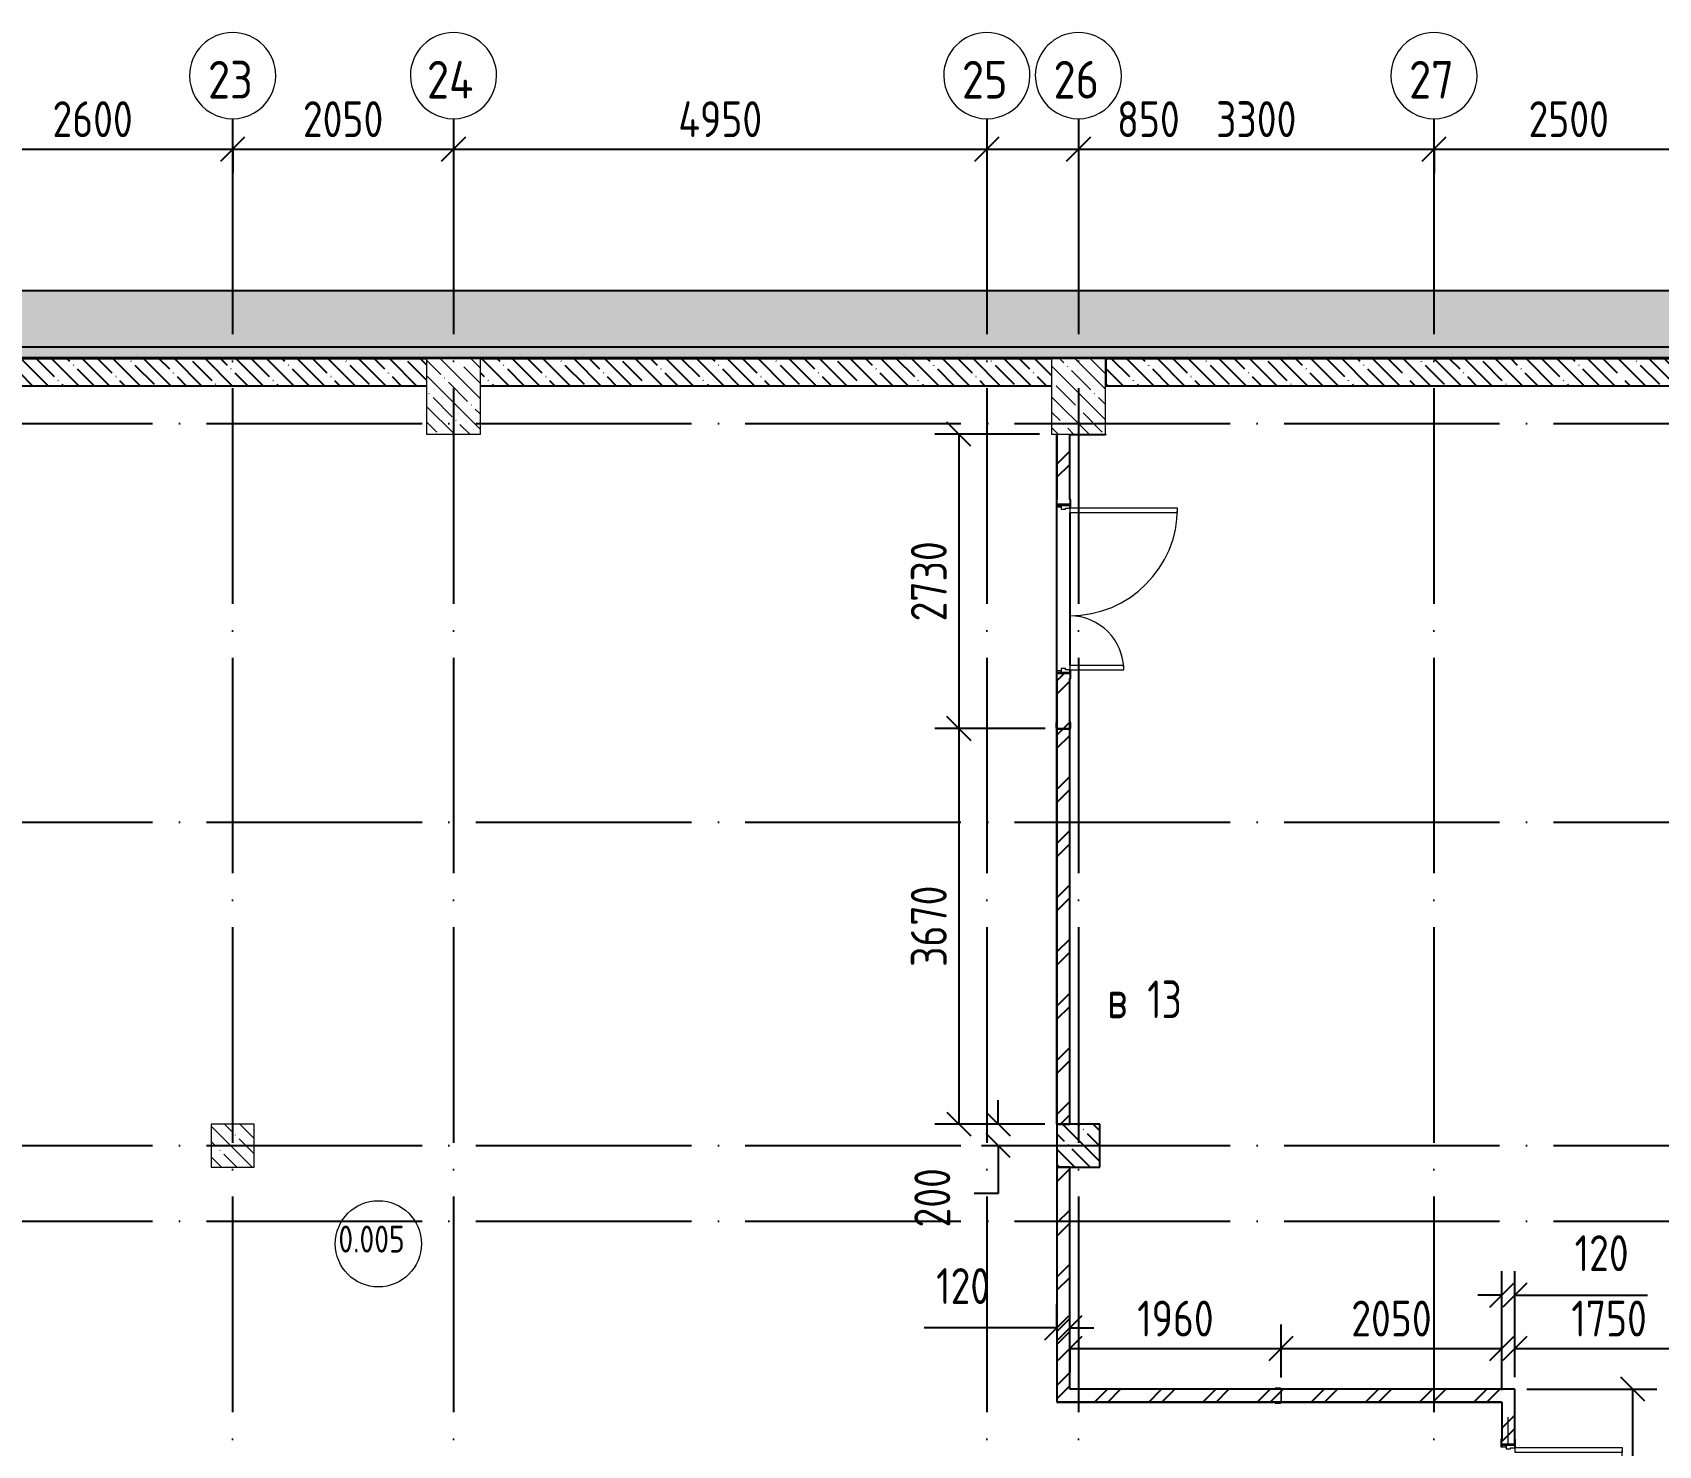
# Model space of a CAD drawing. Header units: millimetres. Extents: x -68946 to 690821, y -552984 to 293768.
# Drawn here: x 94690 to 109781, y 163778 to 176888 of the extents above; entities that cross this region are included whole.
import ezdxf

# ---------------------------------------------------------------- set-up
doc = ezdxf.new("R2010")
doc.units = ezdxf.units.MM
doc.linetypes.add('ADSK_Линия сетки', pattern=[2500, 2000, -250, 0, -250])
doc.layers.get('Defpoints').update_dxf_attribs({"color": 250})
for name, color, linetype, lineweight in [('0) блоки', 250, 'Continuous', 25), ('A-ANNO-DIMS', 250, 'Continuous', 9), ('A-AREA-IDEN', 250, 'Continuous', 9), ('A-DETL-2', 250, 'Continuous', 5), ('A-DETL-GENF-1', 250, 'Continuous', 5), ('A-DOOR', 250, 'Continuous', 5), ('A-DOOR-1', 250, 'Continuous', 13), ('A-DOOR-FRAM', 250, 'Continuous', 5), ('A-FLOR-1', 250, 'Continuous', 5), ('A-GENM-1', 250, 'Continuous', 5), ('A-WALL', 250, 'Continuous', 9), ('A-WALL-1', 250, 'Continuous', 50), ('A-WALL-2', 250, 'Continuous', 5), ('A-WALL-3', 250, 'Continuous', 13), ('G-ANNO-SYMB-3', 250, 'Continuous', 9), ('I-WALL-1', 250, 'Continuous', 5), ('S-COLS-1', 250, 'Continuous', 5), ('S-COLS-2', 250, 'Continuous', 5), ('Оси', 250, 'Continuous', 9), ('Оси-1', 250, 'ADSK_Линия сетки', 9)]:
    doc.layers.add(name, color=color, linetype=linetype, lineweight=lineweight)
doc.styles.add('GOST Common', font='', dxfattribs={"width": 0.9, "height": 350})
doc.styles.add('GOST Common_2', font='', dxfattribs={"width": 0.8, "height": 350})
doc.styles.add('ISOCPEUR', font='isocpeur.ttf', dxfattribs={"width": 0.8, "height": 100})
doc.styles.get("Standard").update_dxf_attribs({"font": 'ГОСТ тип А.ttf'})
doc.styles.get('GOST Common').set_extended_font_data('GOST Common')
doc.styles.get('GOST Common_2').set_extended_font_data('GOST Common')
doc.dimstyles.new('А3', dxfattribs={"dimtxt": 333, "dimasz": 222, "dimexe": 222, "dimexo": 111, "dimgap": 111, "dimtad": 1, "dimtoh": 1, "dimdec": 0, "dimrnd": 0.0015, "dimzin": 0, "dimdsep": 46, "dimtxsty": 'Standard', "dimblk": 'OBLIQUE', "dimcen": 0, "dimclrd": 7, "dimclre": 7, "dimclrt": 7, "dimadec": 0, "dimazin": 0, "dimtfac": 1, "dimtdec": 0, "dimtofl": 0, "dimtmove": 0, "dimatfit": 3, "dimfxl": 1, "dimtolj": 1, "dimtzin": 0, "dimarcsym": 0})
pattern_1 = [(45, (10997.54, 114885.93), (-251.4472, 251.4472), []), (45, (10997.54, 115266.93), (-251.4472, 251.4472), [])]
pattern_2 = [(135, (10997.54, 114885.93), (-142.5612, -142.5612), []), (135, (11140.1, 114885.93), (-142.5612, -142.5612), [252.016, -50.403, 3.353, -47.05])]

# ---------------------------------------------------------------- blocks, each defined once
blk = doc.blocks.new('Дверь_СКБ_2Ст - СОШ_Дв_1570_1550_x2100h _пр_ завертка-35617996-АР1_Кладочный план подвала_ Блок 2_ 3')
at = {"layer": 'A-DOOR'}
h = blk.add_hatch(dxfattribs=at)
h.set_pattern_fill('FP_10', color=256, style=0, pattern_type=2)
h.set_pattern_definition([(135, (1501.41, 124.685), (-14.14214, -14.14214), []), (225, (1501.41, 124.685), (14.14214, -14.14214), [])])
h.paths.add_polyline_path([(797.5, 60), (787.5, 60), (787.5, -60), (797.5, -60)])
at = {"layer": 'A-DOOR-FRAM'}
h = blk.add_hatch(dxfattribs=at)
h.set_pattern_fill('FP_11', color=256, style=0, pattern_type=2)
h.set_pattern_definition([(45, (-621.384, 124.685), (-14.1421, 14.1421), []), (135, (-621.384, 124.685), (-14.1421, -14.1421), [])])
h.paths.add_polyline_path([(-762.5, 60), (-772.5, 60), (-772.5, -60), (-762.5, -60)])
at = {"layer": 'A-DOOR'}
for centre, radius, start, end in [((-737.5, 60), 1000, 0, 90), ((762.5, 60), 500, 90, 180)]:
    blk.add_arc(centre, radius, start, end, dxfattribs=at)
at = {"layer": 'A-DOOR-1'}
for p, q in [((-737.5, 1060), (-737.5, 60)), ((-697.5, 1060), (-737.5, 1060)), ((-697.5, 60), (-697.5, 1060)), ((762.5, 560), (722.5, 560)), ((722.5, 560), (722.5, 60)), ((762.5, 60), (762.5, 560)), ((-737.5, 60), (-697.5, 60)), ((722.5, 60), (762.5, 60))]:
    blk.add_line(p, q, dxfattribs=at)
at = {"layer": 'A-DOOR-FRAM'}
for p, q in [((-747.5, 68), (-817.5, 68)), ((-817.5, 68), (-817.5, 60)), ((-817.5, 60), (-747.5, 60)), ((-762.5, 60), (-772.5, 60)), ((-772.5, 60), (-772.5, -60)), ((-737.5, 60), (-762.5, 60)), ((-762.5, 60), (-762.5, -20)), ((-762.5, -60), (-762.5, 60)), ((-747.5, 60), (-747.5, 68)), ((-737.5, 20), (-737.5, 60)), ((-727.5, 20), (-737.5, 20)), ((-727.5, -20), (-727.5, 20)), ((762.5, 20), (752.5, 20)), ((752.5, 20), (752.5, -20)), ((762.5, 60), (762.5, 20)), ((787.5, 60), (762.5, 60)), ((842.5, 68), (772.5, 68)), ((772.5, 68), (772.5, 60)), ((772.5, 60), (842.5, 60)), ((787.5, -20), (787.5, 60)), ((797.5, 60), (787.5, 60)), ((787.5, 60), (787.5, -60)), ((797.5, -60), (797.5, 60)), ((842.5, 60), (842.5, 68)), ((-747.5, -60), (-817.5, -60)), ((-817.5, -60), (-817.5, -68)), ((-817.5, -68), (-747.5, -68)), ((-772.5, -60), (-762.5, -60)), ((-762.5, -20), (-727.5, -20)), ((-747.5, -20), (-762.5, -20)), ((-762.5, -20), (-762.5, -60)), ((-762.5, -60), (-747.5, -60)), ((-747.5, -60), (-747.5, -20)), ((-747.5, -68), (-747.5, -60)), ((752.5, -20), (787.5, -20)), ((787.5, -20), (772.5, -20)), ((772.5, -20), (772.5, -60)), ((772.5, -60), (787.5, -60)), ((842.5, -60), (772.5, -60)), ((772.5, -60), (772.5, -68)), ((772.5, -68), (842.5, -68)), ((787.5, -60), (787.5, -20)), ((787.5, -60), (797.5, -60)), ((842.5, -68), (842.5, -60))]:
    blk.add_line(p, q, dxfattribs=at)
blk = doc.blocks.new('BSC_Колонна _Прямоугольная - 500x700-V4-АР1_Кладочный план подвала_ Блок 2_ 3')
at = {"layer": 'S-COLS-2'}
h = blk.add_hatch(dxfattribs=at)
h.set_pattern_fill('FP_13', color=256, style=0, pattern_type=2)
h.set_pattern_definition([(135, (-93400, -58625), (-142.56192, -142.56192), []), (135, (-93257.44, -58625), (-142.56192, -142.56192), [252.016, -50.403, 3.353, -47.05])])
h.paths.add_polyline_path([(-250, -350), (250, -350), (250, 350), (-250, 350)])
at = {"layer": 'S-COLS-1'}
for p, q in [((250, 350), (-250, 350)), ((-250, 350), (-250, -350)), ((250, -350), (250, 350)), ((-250, -350), (250, -350))]:
    blk.add_line(p, q, dxfattribs=at)
blk = doc.blocks.new('BSC_Колонна _Прямоугольная - 500x700-V7-АР1_Кладочный план подвала_ Блок 2_ 3')
at = {"layer": 'S-COLS-2'}
h = blk.add_hatch(dxfattribs=at)
h.set_pattern_fill('FP_16', color=256, style=0, pattern_type=2)
h.set_pattern_definition([(135, (-87600, -58625), (-142.56192, -142.56192), []), (135, (-87457.44, -58625), (-142.56192, -142.56192), [252.016, -50.403, 3.353, -47.05])])
h.paths.add_polyline_path([(-250, -350), (250, -350), (250, 350), (-250, 350)])
at = {"layer": 'S-COLS-1'}
for p, q in [((250, 350), (-250, 350)), ((-250, 350), (-250, -350)), ((250, -350), (250, 350)), ((-250, -350), (250, -350))]:
    blk.add_line(p, q, dxfattribs=at)
blk = doc.blocks.new('BSC_Колонна _Прямоугольная - 400x400-V21-АР1_Кладочный план подвала_ Блок 2_ 3')
at = {"layer": 'S-COLS-2'}
h = blk.add_hatch(dxfattribs=at)
h.set_pattern_fill('FP_33', color=256, style=0, pattern_type=2)
h.set_pattern_definition([(135, (-85550, -51675), (-142.5619, -142.5619), []), (135, (-85407.44, -51675), (-142.5619, -142.5619), [252.016, -50.403, 3.353, -47.05])])
h.paths.add_polyline_path([(-200, -200), (200, -200), (200, 200), (-200, 200)])
at = {"layer": 'S-COLS-1'}
for p, q in [((200, 200), (-200, 200)), ((-200, 200), (-200, -200)), ((200, -200), (200, 200)), ((-200, -200), (200, -200))]:
    blk.add_line(p, q, dxfattribs=at)
blk = doc.blocks.new('ADSK_КолоннаНесущая_Швеллер_Гнутый_ГОСТ 8278-83 - 140х60х5_таб_1-32331390-АР1_Кладочный план подвала_ Блок 2_ 3')
at = {"layer": 'S-COLS-1'}
for p, q in [((-16.2, 58), (-16.2, -58)), ((-11.2, -58), (-11.2, 58)), ((43.8, 70), (-4.2, 70)), ((-4.2, 65), (43.8, 65)), ((43.8, 65), (43.8, 70)), ((43.8, -65), (-4.2, -65)), ((-4.2, -70), (43.8, -70)), ((43.8, -70), (43.8, -65))]:
    blk.add_line(p, q, dxfattribs=at)
for centre, radius, start, end in [((-4.2, 58), 12, 90, 180), ((-4.2, 58), 7, 90, 180), ((-4.2, -58), 12, 180, 270), ((-4.2, -58), 7, 180, 270)]:
    blk.add_arc(centre, radius, start, end, dxfattribs=at)
blk = doc.blocks.new('Ось сетки - Круг_Ø8 мм-39983606-АР1_Кладочный план подвала_ Блок 2_ 3')
at = {"layer": 'Оси'}
for start, end in [(360, 180), (180, 360)]:
    blk.add_arc((0, 0), 4, start, end, dxfattribs=at)
blk = doc.blocks.new('_Oblique')
at = {"color": 0, "linetype": 'ByBlock', "lineweight": -2}
blk.add_line((-0.5, -0.5), (0.5, 0.5), dxfattribs=at)
blk = doc.blocks.new('*D5183')
at = {"layer": 'A-ANNO-DIMS', "color": 7, "lineweight": -2, "transparency": 16777216}
for p, q in [((104198, 164890), (104198, 165091)), ((104318, 164890), (104318, 165091)), ((104198, 164869), (102966, 164869)), ((104318, 164869), (104540, 164869))]:
    blk.add_line(p, q, dxfattribs=at)
at = {"layer": 'Defpoints', "color": 0, "lineweight": 30, "transparency": 16777216}
for p in [(104318, 164869), (104198, 164779), (104318, 164779)]:
    blk.add_point(p, dxfattribs=at)
at = {"layer": 'A-ANNO-DIMS', "color": 7, "lineweight": -2, "transparency": 16777216, "xscale": 222, "yscale": 222, "zscale": 222}
blk.add_blockref('_Oblique', (104198, 164869), dxfattribs=at)
at = {"layer": 'A-ANNO-DIMS', "color": 7, "lineweight": -2, "transparency": 16777216, "xscale": 222, "yscale": 222, "zscale": 222, "rotation": 180}
blk.add_blockref('_Oblique', (104318, 164869), dxfattribs=at)
at = {"layer": 'A-ANNO-DIMS', "color": 7, "lineweight": -2, "transparency": 16777216, "insert": (103077, 165424), "char_height": 333, "width": 1.68, "attachment_point": 1, "line_spacing_factor": 1.022761}
blk.add_mtext('\\A1;120', dxfattribs=at)
blk = doc.blocks.new('*D5184')
at = {"layer": 'A-ANNO-DIMS', "color": 7, "lineweight": -2, "transparency": 16777216}
for p, q in [((106278, 164410), (106278, 164901)), ((104318, 164679), (106278, 164679)), ((104318, 164668), (104318, 164457))]:
    blk.add_line(p, q, dxfattribs=at)
at = {"layer": 'Defpoints', "color": 0, "lineweight": 30, "transparency": 16777216}
for p in [(104318, 164779), (106278, 164679), (106278, 164299)]:
    blk.add_point(p, dxfattribs=at)
at = {"layer": 'A-ANNO-DIMS', "color": 7, "lineweight": -2, "transparency": 16777216, "xscale": 222, "yscale": 222, "zscale": 222, "rotation": 180}
blk.add_blockref('_Oblique', (104318, 164679), dxfattribs=at)
at = {"layer": 'A-ANNO-DIMS', "color": 7, "lineweight": -2, "transparency": 16777216, "xscale": 222, "yscale": 222, "zscale": 222}
blk.add_blockref('_Oblique', (106278, 164679), dxfattribs=at)
at = {"layer": 'A-ANNO-DIMS', "color": 7, "lineweight": -2, "transparency": 16777216, "insert": (105298, 164956), "char_height": 333, "width": 2.3, "attachment_point": 5}
blk.add_mtext('\\A1;1960', dxfattribs=at)
blk = doc.blocks.new('*D5185')
at = {"layer": 'A-ANNO-DIMS', "color": 7, "lineweight": -2, "transparency": 16777216}
for p, q in [((106278, 164410), (106278, 164901)), ((108328, 164292), (108328, 164901)), ((106278, 164679), (108328, 164679))]:
    blk.add_line(p, q, dxfattribs=at)
at = {"layer": 'Defpoints', "color": 0, "lineweight": 30, "transparency": 16777216}
for p in [(108328, 164679), (106278, 164299), (108328, 164181)]:
    blk.add_point(p, dxfattribs=at)
at = {"layer": 'A-ANNO-DIMS', "color": 7, "lineweight": -2, "transparency": 16777216, "xscale": 222, "yscale": 222, "zscale": 222, "rotation": 180}
blk.add_blockref('_Oblique', (106278, 164679), dxfattribs=at)
at = {"layer": 'A-ANNO-DIMS', "color": 7, "lineweight": -2, "transparency": 16777216, "xscale": 222, "yscale": 222, "zscale": 222}
blk.add_blockref('_Oblique', (108328, 164679), dxfattribs=at)
at = {"layer": 'A-ANNO-DIMS', "color": 7, "lineweight": -2, "transparency": 16777216, "insert": (107303, 164956), "char_height": 333, "width": 2.48, "attachment_point": 5}
blk.add_mtext('\\A1;2050', dxfattribs=at)
blk = doc.blocks.new('*D5186')
at = {"layer": 'A-ANNO-DIMS', "color": 7, "lineweight": -2, "transparency": 16777216}
for p, q in [((108328, 164292), (108328, 165396)), ((108448, 164412), (108448, 165396)), ((108328, 165174), (108106, 165174)), ((108448, 165174), (109680, 165174))]:
    blk.add_line(p, q, dxfattribs=at)
at = {"layer": 'Defpoints', "color": 0, "lineweight": 30, "transparency": 16777216}
for p in [(108448, 165174), (108448, 164301), (108328, 164181)]:
    blk.add_point(p, dxfattribs=at)
at = {"layer": 'A-ANNO-DIMS', "color": 7, "lineweight": -2, "transparency": 16777216, "xscale": 222, "yscale": 222, "zscale": 222}
blk.add_blockref('_Oblique', (108328, 165174), dxfattribs=at)
at = {"layer": 'A-ANNO-DIMS', "color": 7, "lineweight": -2, "transparency": 16777216, "xscale": 222, "yscale": 222, "zscale": 222, "rotation": 180}
blk.add_blockref('_Oblique', (108448, 165174), dxfattribs=at)
at = {"layer": 'A-ANNO-DIMS', "color": 7, "lineweight": -2, "transparency": 16777216, "insert": (109003, 165729), "char_height": 333, "width": 1.68, "attachment_point": 1, "line_spacing_factor": 1.022761}
blk.add_mtext('\\A1;120', dxfattribs=at)
blk = doc.blocks.new('*D5187')
at = {"layer": 'A-ANNO-DIMS', "color": 7, "lineweight": -2, "transparency": 16777216}
for p, q in [((108448, 164412), (108448, 164901)), ((108448, 164679), (110198, 164679)), ((110198, 164668), (110198, 164457))]:
    blk.add_line(p, q, dxfattribs=at)
at = {"layer": 'Defpoints', "color": 0, "lineweight": 30, "transparency": 16777216}
for p in [(110198, 164779), (110198, 164679), (108448, 164301)]:
    blk.add_point(p, dxfattribs=at)
at = {"layer": 'A-ANNO-DIMS', "color": 7, "lineweight": -2, "transparency": 16777216, "xscale": 222, "yscale": 222, "zscale": 222, "rotation": 180}
blk.add_blockref('_Oblique', (108448, 164679), dxfattribs=at)
at = {"layer": 'A-ANNO-DIMS', "color": 7, "lineweight": -2, "transparency": 16777216, "xscale": 222, "yscale": 222, "zscale": 222}
blk.add_blockref('_Oblique', (110198, 164679), dxfattribs=at)
at = {"layer": 'A-ANNO-DIMS', "color": 7, "lineweight": -2, "transparency": 16777216, "insert": (109323, 164956), "char_height": 333, "width": 2.3, "attachment_point": 5}
blk.add_mtext('\\A1;1750', dxfattribs=at)
blk = doc.blocks.new('AAR_СКБ_Марка_Помещения - Номер-17325395-АР1_Кладочный план подвала_ Блок 2_ 3')
at = {"layer": 'A-AREA-IDEN'}
blk.add_circle((0, 1.5), 4, dxfattribs=at)
blk = doc.blocks.new('*D5175')
at = {"layer": 'A-ANNO-DIMS', "color": 7, "lineweight": -2, "transparency": 16777216}
for p, q in [((108559, 164301), (109765, 164301)), ((109543, 161711), (109543, 164301)), ((108557, 161711), (109765, 161711))]:
    blk.add_line(p, q, dxfattribs=at)
at = {"layer": 'Defpoints', "color": 0, "lineweight": 30, "transparency": 16777216}
for p in [(108448, 164301), (109543, 164301), (108446, 161711)]:
    blk.add_point(p, dxfattribs=at)
at = {"layer": 'A-ANNO-DIMS', "color": 7, "lineweight": -2, "transparency": 16777216, "xscale": 222, "yscale": 222, "zscale": 222}
for p, rotation in [((109543, 164301), 90), ((109543, 161711), 270)]:
    blk.add_blockref('_Oblique', p, dxfattribs=dict(at, rotation=rotation))
at = {"layer": 'A-ANNO-DIMS', "color": 7, "lineweight": -2, "transparency": 16777216, "insert": (109265, 163006), "char_height": 333, "width": 2.48, "attachment_point": 5, "rotation": 90}
blk.add_mtext('\\A1;2590', dxfattribs=at)
blk = doc.blocks.new('*D5176')
at = {"layer": 'A-ANNO-DIMS', "color": 7, "lineweight": -2, "transparency": 16777216}
for p, q in [((104037, 173161), (103065, 173161)), ((103287, 173161), (103287, 170431)), ((104089, 170431), (103065, 170431))]:
    blk.add_line(p, q, dxfattribs=at)
at = {"layer": 'Defpoints', "color": 0, "lineweight": 30, "transparency": 16777216}
for p in [(104148, 173161), (103287, 170431), (104200, 170431)]:
    blk.add_point(p, dxfattribs=at)
at = {"layer": 'A-ANNO-DIMS', "color": 7, "lineweight": -2, "transparency": 16777216, "xscale": 222, "yscale": 222, "zscale": 222}
for p, rotation in [((103287, 173161), 90), ((103287, 170431), 270)]:
    blk.add_blockref('_Oblique', p, dxfattribs=dict(at, rotation=rotation))
at = {"layer": 'A-ANNO-DIMS', "color": 7, "lineweight": -2, "transparency": 16777216, "insert": (103009, 171796), "char_height": 333, "width": 2.48, "attachment_point": 5, "rotation": 90}
blk.add_mtext('\\A1;2730', dxfattribs=at)
blk = doc.blocks.new('*D5177')
at = {"layer": 'A-ANNO-DIMS', "color": 7, "lineweight": -2, "transparency": 16777216}
for p, q in [((104089, 170431), (103065, 170431)), ((103287, 170431), (103287, 166761)), ((104087, 166761), (103065, 166761))]:
    blk.add_line(p, q, dxfattribs=at)
at = {"layer": 'Defpoints', "color": 0, "lineweight": 30, "transparency": 16777216}
for p in [(104200, 170431), (103287, 166761), (104198, 166761)]:
    blk.add_point(p, dxfattribs=at)
at = {"layer": 'A-ANNO-DIMS', "color": 7, "lineweight": -2, "transparency": 16777216, "xscale": 222, "yscale": 222, "zscale": 222}
for p, rotation in [((103287, 170431), 90), ((103287, 166761), 270)]:
    blk.add_blockref('_Oblique', p, dxfattribs=dict(at, rotation=rotation))
at = {"layer": 'A-ANNO-DIMS', "color": 7, "lineweight": -2, "transparency": 16777216, "insert": (103009, 168596), "char_height": 333, "width": 2.48, "attachment_point": 5, "rotation": 90}
blk.add_mtext('\\A1;3670', dxfattribs=at)
blk = doc.blocks.new('*D5178')
at = {"layer": 'A-ANNO-DIMS', "color": 7, "lineweight": -2, "transparency": 16777216}
for p, q in [((103652, 166761), (103652, 166983)), ((104087, 166761), (103430, 166761)), ((103498, 166561), (103874, 166561)), ((103652, 166561), (103652, 166117)), ((103652, 166117), (103430, 166117))]:
    blk.add_line(p, q, dxfattribs=at)
at = {"layer": 'Defpoints', "color": 0, "lineweight": 30, "transparency": 16777216}
for p in [(104198, 166761), (103387, 166561), (103652, 166561)]:
    blk.add_point(p, dxfattribs=at)
at = {"layer": 'A-ANNO-DIMS', "color": 7, "lineweight": -2, "transparency": 16777216, "xscale": 222, "yscale": 222, "zscale": 222}
for p, rotation in [((103652, 166761), 270), ((103652, 166561), 90)]:
    blk.add_blockref('_Oblique', p, dxfattribs=dict(at, rotation=rotation))
at = {"layer": 'A-ANNO-DIMS', "color": 7, "lineweight": -2, "transparency": 16777216, "insert": (102875, 165801), "char_height": 333, "width": 1.86, "attachment_point": 1, "rotation": 90, "line_spacing_factor": 1.022761}
blk.add_mtext('\\A1;200', dxfattribs=at)
blk = doc.blocks.new('*D5116')
at = {"layer": 'A-ANNO-DIMS', "color": 7, "lineweight": -2, "transparency": 16777216}
for p, q in [((93948, 175806), (96548, 175806)), ((93948, 175795), (93948, 175584)), ((96548, 175795), (96548, 175584))]:
    blk.add_line(p, q, dxfattribs=at)
at = {"layer": 'Defpoints', "color": 0, "lineweight": 30, "transparency": 16777216}
for p in [(93948, 175906), (96548, 175906), (96548, 175806)]:
    blk.add_point(p, dxfattribs=at)
at = {"layer": 'A-ANNO-DIMS', "color": 7, "lineweight": -2, "transparency": 16777216, "xscale": 222, "yscale": 222, "zscale": 222, "rotation": 180}
blk.add_blockref('_Oblique', (93948, 175806), dxfattribs=at)
at = {"layer": 'A-ANNO-DIMS', "color": 7, "lineweight": -2, "transparency": 16777216, "xscale": 222, "yscale": 222, "zscale": 222}
blk.add_blockref('_Oblique', (96548, 175806), dxfattribs=at)
at = {"layer": 'A-ANNO-DIMS', "color": 7, "lineweight": -2, "transparency": 16777216, "insert": (95248, 176084), "char_height": 333, "width": 2.48, "attachment_point": 5}
blk.add_mtext('\\A1;2600', dxfattribs=at)
blk = doc.blocks.new('*D5117')
at = {"layer": 'A-ANNO-DIMS', "color": 7, "lineweight": -2, "transparency": 16777216}
for p, q in [((96548, 175806), (98598, 175806)), ((96548, 175795), (96548, 175584)), ((98598, 175795), (98598, 175584))]:
    blk.add_line(p, q, dxfattribs=at)
at = {"layer": 'Defpoints', "color": 0, "lineweight": 30, "transparency": 16777216}
for p in [(96548, 175906), (98598, 175906), (98598, 175806)]:
    blk.add_point(p, dxfattribs=at)
at = {"layer": 'A-ANNO-DIMS', "color": 7, "lineweight": -2, "transparency": 16777216, "xscale": 222, "yscale": 222, "zscale": 222, "rotation": 180}
blk.add_blockref('_Oblique', (96548, 175806), dxfattribs=at)
at = {"layer": 'A-ANNO-DIMS', "color": 7, "lineweight": -2, "transparency": 16777216, "xscale": 222, "yscale": 222, "zscale": 222}
blk.add_blockref('_Oblique', (98598, 175806), dxfattribs=at)
at = {"layer": 'A-ANNO-DIMS', "color": 7, "lineweight": -2, "transparency": 16777216, "insert": (97573, 176084), "char_height": 333, "width": 2.48, "attachment_point": 5}
blk.add_mtext('\\A1;2050', dxfattribs=at)
blk = doc.blocks.new('*D5118')
at = {"layer": 'A-ANNO-DIMS', "color": 7, "lineweight": -2, "transparency": 16777216}
for p, q in [((98598, 175806), (103548, 175806)), ((98598, 175795), (98598, 175584)), ((103548, 175795), (103548, 175584))]:
    blk.add_line(p, q, dxfattribs=at)
at = {"layer": 'Defpoints', "color": 0, "lineweight": 30, "transparency": 16777216}
for p in [(98598, 175906), (103548, 175906), (103548, 175806)]:
    blk.add_point(p, dxfattribs=at)
at = {"layer": 'A-ANNO-DIMS', "color": 7, "lineweight": -2, "transparency": 16777216, "xscale": 222, "yscale": 222, "zscale": 222, "rotation": 180}
blk.add_blockref('_Oblique', (98598, 175806), dxfattribs=at)
at = {"layer": 'A-ANNO-DIMS', "color": 7, "lineweight": -2, "transparency": 16777216, "xscale": 222, "yscale": 222, "zscale": 222}
blk.add_blockref('_Oblique', (103548, 175806), dxfattribs=at)
at = {"layer": 'A-ANNO-DIMS', "color": 7, "lineweight": -2, "transparency": 16777216, "insert": (101073, 176084), "char_height": 333, "width": 2.57, "attachment_point": 5}
blk.add_mtext('\\A1;4950', dxfattribs=at)
blk = doc.blocks.new('*D5119')
at = {"layer": 'A-ANNO-DIMS', "color": 7, "lineweight": -2, "transparency": 16777216}
for p, q in [((103548, 175806), (104398, 175806)), ((103548, 175795), (103548, 175584)), ((104398, 175806), (105474, 175806)), ((104398, 175795), (104398, 175584))]:
    blk.add_line(p, q, dxfattribs=at)
at = {"layer": 'Defpoints', "color": 0, "lineweight": 30, "transparency": 16777216}
for p in [(103548, 175906), (104398, 175906), (104398, 175806)]:
    blk.add_point(p, dxfattribs=at)
at = {"layer": 'A-ANNO-DIMS', "color": 7, "lineweight": -2, "transparency": 16777216, "xscale": 222, "yscale": 222, "zscale": 222, "rotation": 180}
blk.add_blockref('_Oblique', (103548, 175806), dxfattribs=at)
at = {"layer": 'A-ANNO-DIMS', "color": 7, "lineweight": -2, "transparency": 16777216, "xscale": 222, "yscale": 222, "zscale": 222}
blk.add_blockref('_Oblique', (104398, 175806), dxfattribs=at)
at = {"layer": 'A-ANNO-DIMS', "color": 7, "lineweight": -2, "transparency": 16777216, "insert": (105047, 176084), "char_height": 333, "width": 1.86, "attachment_point": 5}
blk.add_mtext('\\A1;850', dxfattribs=at)
blk = doc.blocks.new('*D5120')
at = {"layer": 'A-ANNO-DIMS', "color": 7, "lineweight": -2, "transparency": 16777216}
for p, q in [((104398, 175806), (107698, 175806)), ((104398, 175795), (104398, 175584)), ((107698, 175795), (107698, 175584))]:
    blk.add_line(p, q, dxfattribs=at)
at = {"layer": 'Defpoints', "color": 0, "lineweight": 30, "transparency": 16777216}
for p in [(104398, 175906), (107698, 175906), (107698, 175806)]:
    blk.add_point(p, dxfattribs=at)
at = {"layer": 'A-ANNO-DIMS', "color": 7, "lineweight": -2, "transparency": 16777216, "xscale": 222, "yscale": 222, "zscale": 222, "rotation": 180}
blk.add_blockref('_Oblique', (104398, 175806), dxfattribs=at)
at = {"layer": 'A-ANNO-DIMS', "color": 7, "lineweight": -2, "transparency": 16777216, "xscale": 222, "yscale": 222, "zscale": 222}
blk.add_blockref('_Oblique', (107698, 175806), dxfattribs=at)
at = {"layer": 'A-ANNO-DIMS', "color": 7, "lineweight": -2, "transparency": 16777216, "insert": (106048, 176084), "char_height": 333, "width": 2.48, "attachment_point": 5}
blk.add_mtext('\\A1;3300', dxfattribs=at)
blk = doc.blocks.new('*D5121')
at = {"layer": 'A-ANNO-DIMS', "color": 7, "lineweight": -2, "transparency": 16777216}
for p, q in [((107698, 175806), (110198, 175806)), ((107698, 175795), (107698, 175584)), ((110198, 175795), (110198, 175584))]:
    blk.add_line(p, q, dxfattribs=at)
at = {"layer": 'Defpoints', "color": 0, "lineweight": 30, "transparency": 16777216}
for p in [(107698, 175906), (110198, 175906), (110198, 175806)]:
    blk.add_point(p, dxfattribs=at)
at = {"layer": 'A-ANNO-DIMS', "color": 7, "lineweight": -2, "transparency": 16777216, "xscale": 222, "yscale": 222, "zscale": 222, "rotation": 180}
blk.add_blockref('_Oblique', (107698, 175806), dxfattribs=at)
at = {"layer": 'A-ANNO-DIMS', "color": 7, "lineweight": -2, "transparency": 16777216, "xscale": 222, "yscale": 222, "zscale": 222}
blk.add_blockref('_Oblique', (110198, 175806), dxfattribs=at)
at = {"layer": 'A-ANNO-DIMS', "color": 7, "lineweight": -2, "transparency": 16777216, "insert": (108948, 176084), "char_height": 333, "width": 2.48, "attachment_point": 5}
blk.add_mtext('\\A1;2500', dxfattribs=at)

msp = doc.modelspace()

# ---------------------------------------------------------------- hatches: boundary and pattern name
at = {"layer": '0) блоки'}
h = msp.add_hatch(dxfattribs=at)
h.set_pattern_fill('FP_2', color=256, style=0, pattern_type=2)
h.set_pattern_definition(pattern_1)
h.paths.add_polyline_path([(104317.6568, 166760.9262), (104317.6568, 170940.9262), (104197.6568, 170940.9262), (104197.6568, 166760.9262)])
h.paths.add_polyline_path([(104317.6568, 172510.9262), (104317.6568, 173160.9262), (104197.6568, 173160.9262), (104197.6568, 172510.9262)])
h = msp.add_hatch(dxfattribs=at)
h.set_pattern_fill('FP_2', color=256, style=0, pattern_type=2)
h.set_pattern_definition(pattern_1)
h.paths.add_polyline_path([(104317.6568, 164180.9492), (104317.6568, 166360.9492), (104197.6568, 166360.9492), (104197.6568, 164180.9492)])
h = msp.add_hatch(dxfattribs=at)
h.set_pattern_fill('FP_2', color=256, style=0, pattern_type=2)
h.set_pattern_definition(pattern_1)
h.paths.add_polyline_path([(108327.5374, 164180.9492), (108327.5374, 164300.9492), (104317.6568, 164300.9492), (104317.6568, 164180.9492), (105796.2834, 164180.9492)])
h = msp.add_hatch(dxfattribs=at)
h.set_pattern_fill('FP_2', color=256, style=0, pattern_type=2)
h.set_pattern_definition(pattern_1)
h.paths.add_polyline_path([(108447.5374, 154780.9492), (108447.5374, 162220.9492), (108327.5374, 162220.9492), (108327.5374, 154780.9492)])
h.paths.add_polyline_path([(108327.5374, 163790.9492), (108447.5374, 163790.9492), (108447.5374, 164300.9492), (108327.5374, 164300.9492), (108327.5374, 163835.9492)])
at = {"layer": 'A-DETL-GENF-1', "lineweight": -2}
h = msp.add_hatch(dxfattribs=at)
h.set_pattern_fill('FP_124', color=256, style=0, pattern_type=2)
h.set_pattern_definition([(135, (11421.8, 114885.93), (-424.26407, 3e-14), [600, 0, 0, 0]), (45, (10997.54, 114885.93), (-424.26407, 0), [600, 0, 0, 0]), (45, (10997.54, 115098.06), (-424.26407, 0), [150, -450]), (135, (11315.74, 115204.12), (-424.26407, 3e-14), [150, -450]), (45, (11315.74, 114992), (-424.26407, 0), [150, -450]), (135, (11209.67, 114885.93), (-424.26407, 3e-14), [150, -450])])
h.paths.add_polyline_path([(164577.5167, 114080.9267), (164577.5167, 174490.9262), (146867.5374, 174490.9262), (146867.5253, 174090.9262), (132367.5473, 174090.9262), (132367.5473, 172390.9267), (129627.538, 172390.9267), (129627.538, 174090.9262), (120727.5383, 174090.9262), (120727.5383, 174490.9262), (87962.538, 174490.9262), (87962.538, 174090.9267), (84292.5374, 174090.9267), (84292.5374, 171140.9262), (81177.5374, 171140.9262), (81177.5374, 174090.9267), (78864.3215, 174090.9267), (78864.3215, 173570.9267), (80657.5374, 173570.9267), (80657.5374, 170620.9262), (84812.5374, 170620.9262), (84812.5374, 173570.9267), (88482.538, 173570.9267), (88482.538, 173970.9262), (120207.5383, 173970.9262), (120207.5383, 173570.9262), (129107.538, 173570.9262), (129107.538, 171870.9267), (132887.5473, 171870.9267), (132887.5473, 173570.9262), (147387.5374, 173570.9262), (147387.5374, 173970.9262), (164057.5167, 173970.9262), (164057.5167, 114600.9267), (147387.5977, 114600.9267), (147387.5977, 127320.9262), (136557.5374, 127320.9262), (136557.5374, 124800.9267), (124737.538, 124800.9267), (124737.538, 133800.9262), (115587.538, 133800.9262), (115587.538, 141000.9267), (80187.5374, 141000.9267), (80187.5374, 158100.9262), (78864.3215, 158100.9262), (78864.3215, 157580.9262), (79667.5374, 157580.9262), (79667.5374, 140480.9267), (115067.538, 140480.9267), (115067.538, 133280.9262), (124217.538, 133280.9262), (124217.538, 124280.9267), (137077.5374, 124280.9267), (137077.5374, 126800.9262), (146867.5977, 126800.9262), (146867.5977, 114080.9267), (159660.2072, 114080.9267)])
at = {"layer": 'A-WALL', "lineweight": -2}
msp.add_hatch(color=256, dxfattribs=at).paths.add_polyline_path([(120097.5383, 173860.9262), (120105.5383, 173860.9262), (120105.5383, 173868.9262), (88584.538, 173868.9262), (88584.538, 173860.9262), (119262.2643, 173860.9262)])
at = {"layer": 'A-WALL-2', "lineweight": -2}
h = msp.add_hatch(dxfattribs=at)
h.set_pattern_fill('FP_3', color=256, style=0, pattern_type=2)
h.set_pattern_definition([(0, (10997.54, 114885.926), (120.968, 69.841), [80.645, -161.29]), (120, (10997.54, 114885.926), (-120.96808, 69.84086), [80.645, -161.29]), (60, (10997.54, 114885.926), (-8e-05, 139.68186), [0, -161.29, 80.645, 0])])
h.paths.add_polyline_path([(120205.5383, 173868.9262), (120205.5383, 173968.9262), (88484.538, 173968.9262), (88484.538, 173868.9262), (120105.5383, 173868.9262)])
at = {"layer": 'I-WALL-1', "lineweight": -2}
h = msp.add_hatch(dxfattribs=at)
h.set_pattern_fill('FP_1', color=256, style=0, pattern_type=2)
h.set_pattern_definition(pattern_2)
h.paths.add_polyline_path([(98347.5374, 173610.9262), (98347.5374, 173860.9262), (93047.5374, 173860.9262), (93047.5374, 173610.9262), (95023.4986, 173610.9262)])
h = msp.add_hatch(dxfattribs=at)
h.set_pattern_fill('FP_1', color=256, style=0, pattern_type=2)
h.set_pattern_definition(pattern_2)
h.paths.add_polyline_path([(104147.5374, 173610.9262), (104147.5374, 173860.9262), (98847.5374, 173860.9262), (98847.5374, 173610.9262), (100409.891, 173610.9262)])
h = msp.add_hatch(dxfattribs=at)
h.set_pattern_fill('FP_1', color=256, style=0, pattern_type=2)
h.set_pattern_definition(pattern_2)
h.paths.add_polyline_path([(109947.5374, 173610.9262), (109947.5374, 173860.9262), (104652.5374, 173860.9262), (104652.5374, 173610.9262), (105796.2834, 173610.9262)])
at = {"layer": 'S-COLS-2', "lineweight": -2}
h = msp.add_hatch(dxfattribs=at)
h.set_pattern_fill('FP_1', color=256, style=0, pattern_type=2)
h.set_pattern_definition(pattern_2)
h.paths.add_polyline_path([(104197.5378, 166360.9262), (104597.5378, 166360.9262), (104597.5378, 166760.9262), (104197.5378, 166760.9262)])

# ---------------------------------------------------------------- linework, layer by layer
at = {"layer": '0) блоки'}
for p, q in [((104197.6568, 173160.9262), (104197.6568, 172555.9262)), ((104317.6568, 172555.9262), (104317.6568, 173160.9262)), ((104197.6568, 170895.9262), (104197.6568, 166760.9262)), ((104317.6568, 166760.9262), (104317.6568, 170895.9262)), ((104197.6568, 166360.9492), (104197.6568, 164180.9492)), ((104317.6568, 164300.9492), (104317.6568, 166360.9492)), ((108447.5374, 164300.9492), (104317.6568, 164300.9492)), ((108447.5374, 163835.9492), (108447.5374, 164300.9492)), ((104197.6568, 164180.9492), (108327.5374, 164180.9492)), ((108327.5374, 164180.9492), (108327.5374, 163835.9492))]:
    msp.add_line(p, q, dxfattribs=at)
for points in [[(104197.6568, 172500.9262), (104197.6568, 173160.9262)], [(104197.6568, 166760.9262), (104197.6568, 170940.9262)], [(104317.6568, 164300.9492), (104317.6568, 166360.9492)], [(108447.5374, 163790.9492), (108447.5374, 164300.9492)], [(108327.5374, 164180.9492), (104197.6568, 164180.9492)]]:
    msp.add_lwpolyline(points, dxfattribs=at)
at = {"layer": 'A-DETL-2', "lineweight": -2}
for p, q in [((120727.5383, 174490.9262), (87962.538, 174490.9262)), ((88482.538, 173970.9262), (120207.5383, 173970.9262))]:
    msp.add_line(p, q, dxfattribs=at)
at = {"layer": 'A-FLOR-1', "lineweight": -2}
for p, q in [((104652.5374, 173610.9262), (104647.5374, 173610.9262)), ((104647.5374, 173155.9262), (104317.6568, 173155.9262)), ((104647.5374, 173160.9262), (104647.5374, 173155.9262))]:
    msp.add_line(p, q, dxfattribs=at)
at = {"layer": 'A-GENM-1'}
msp.add_line((108387.5374, 163790.9492), (108387.5374, 164040.9492), dxfattribs=at)
at = {"layer": 'A-WALL-1', "lineweight": -2}
for p, q in [((98347.5374, 173860.9262), (93047.5374, 173860.9262)), ((104147.5374, 173860.9262), (98847.5374, 173860.9262)), ((109947.5374, 173860.9262), (104652.5374, 173860.9262)), ((104652.5374, 173860.9262), (104652.5374, 173610.9262)), ((93047.5374, 173610.9262), (98347.5374, 173610.9262)), ((98847.5374, 173610.9262), (104147.5374, 173610.9262)), ((104652.5374, 173610.9262), (109947.5374, 173610.9262))]:
    msp.add_line(p, q, dxfattribs=at)
at = {"layer": 'A-WALL-2', "lineweight": -2}
for p, q in [((120207.5383, 173968.9262), (88482.538, 173968.9262)), ((104197.6568, 166760.9262), (104317.6568, 166760.9262))]:
    msp.add_line(p, q, dxfattribs=at)
at = {"layer": 'A-WALL-3', "lineweight": -2}
for p, q in [((120105.5383, 173868.9262), (88584.538, 173868.9262)), ((104647.5374, 173860.9262), (104652.5374, 173860.9262)), ((104317.6568, 166360.9492), (104197.6568, 166360.9492))]:
    msp.add_line(p, q, dxfattribs=at)
at = {"layer": 'I-WALL-1', "lineweight": -2}
for p, q in [((104197.6568, 170965.9262), (104197.6568, 172485.9262)), ((104317.6568, 172435.9262), (104317.6568, 171015.9262))]:
    msp.add_line(p, q, dxfattribs=at)
at = {"layer": 'S-COLS-1', "lineweight": -2}
for p, q in [((104317.6568, 166760.9262), (104197.5378, 166760.9262)), ((104197.5378, 166760.9262), (104197.5378, 166360.9262)), ((104597.5378, 166760.9262), (104317.6568, 166760.9262)), ((104597.5378, 166360.9262), (104597.5378, 166760.9262)), ((104197.5378, 166360.9262), (104597.5378, 166360.9262))]:
    msp.add_line(p, q, dxfattribs=at)
at = {"layer": 'Оси-1', "lineweight": -2}
for p, q in [((96547.5376, 176087.9307), (96547.5376, 111147.0862)), ((98597.5374, 176087.9307), (98597.5374, 111147.0862)), ((103547.5374, 176087.9307), (103547.5374, 111147.0862)), ((104397.5378, 176087.9307), (104397.5378, 111147.0862)), ((107697.5378, 176087.9307), (107697.5378, 111147.0862)), ((76304.6994, 173260.9262), (165452.1084, 173260.9262)), ((76304.6994, 169560.9262), (167606.3171, 169560.9262)), ((76304.6994, 166560.9262), (166722.1084, 166560.9262)), ((76304.6994, 165860.9262), (167606.3171, 165860.9262))]:
    msp.add_line(p, q, dxfattribs=at)

# ---------------------------------------------------------------- block references
at = {"layer": 'A-AREA-IDEN', "lineweight": -2, "xscale": 99.99999999999993, "yscale": 99.99999999999993, "zscale": 99.99999999999993}
msp.add_blockref('AAR_СКБ_Марка_Помещения - Номер-17325395-АР1_Кладочный план подвала_ Блок 2_ 3', (97900.5003, 165499.5858), dxfattribs=at)
at = {"layer": 'A-DOOR', "lineweight": -2}
for p, rotation in [((104257.6568, 171738.4262), 269.9999999999997), ((108387.5374, 163018.4492), 269.9999999999999)]:
    msp.add_blockref('Дверь_СКБ_2Ст - СОШ_Дв_1570_1550_x2100h _пр_ завертка-35617996-АР1_Кладочный план подвала_ Блок 2_ 3', p, dxfattribs=dict(at, rotation=rotation))
at = {"layer": 'S-COLS-1', "lineweight": -2}
for name, p in [('BSC_Колонна _Прямоугольная - 500x700-V7-АР1_Кладочный план подвала_ Блок 2_ 3', (98597.5374, 173510.9262)), ('BSC_Колонна _Прямоугольная - 500x700-V4-АР1_Кладочный план подвала_ Блок 2_ 3', (104397.5374, 173510.9262)), ('BSC_Колонна _Прямоугольная - 400x400-V21-АР1_Кладочный план подвала_ Блок 2_ 3', (96547.5376, 166560.9262))]:
    msp.add_blockref(name, p, dxfattribs=at)
for p, rotation in [((104257.6568, 170442.1262), 89.99999999999854), ((106266.4568, 164240.9492), 180)]:
    msp.add_blockref('ADSK_КолоннаНесущая_Швеллер_Гнутый_ГОСТ 8278-83 - 140х60х5_таб_1-32331390-АР1_Кладочный план подвала_ Блок 2_ 3', p, dxfattribs=dict(at, rotation=rotation))
at = {"layer": 'Оси', "lineweight": -2, "xscale": 99.99999999999993, "yscale": 99.99999999999993, "zscale": 99.99999999999993, "rotation": 180}
for p in [(96547.5376, 176487.9307), (98597.5374, 176487.9307), (103547.5374, 176487.9307), (104397.5378, 176487.9307), (107697.5378, 176487.9307)]:
    msp.add_blockref('Ось сетки - Круг_Ø8 мм-39983606-АР1_Кладочный план подвала_ Блок 2_ 3', p, dxfattribs=at)

# ---------------------------------------------------------------- texts
at = {"layer": 'A-AREA-IDEN', "lineweight": -2, "insert": (97528.8261, 165818.3164), "char_height": 250, "width": 858.607312, "attachment_point": 1, "style": 'ISOCPEUR'}
msp.add_mtext('0.005', dxfattribs=at)
at = {"layer": 'G-ANNO-SYMB-3', "lineweight": -2, "char_height": 350, "attachment_point": 1, "style": 'GOST Common_2'}
for s, insert, width in [('\\fGOST Common|b0|i0|c204|p34|;\\W.8;в', (104665.1495, 168092.766), 243.713), (' 13', (104866.2329, 168092.766), 519.4935)]:
    msp.add_mtext(s, dxfattribs=dict(at, insert=insert, width=width))
at = {"layer": 'Оси', "lineweight": -2, "char_height": 350, "attachment_point": 1, "style": 'GOST Common'}
for s, insert, width in [('23', (96318.8682, 176625.2098), 541.139062), ('24', (98350.8681, 176625.2098), 584.430187), ('25', (103316.1681, 176625.2098), 548.35425), ('26', (104166.1684, 176625.2098), 548.35425), ('27', (107466.1684, 176625.2098), 548.35425)]:
    msp.add_mtext(s, dxfattribs=dict(at, insert=insert, width=width))

# ---------------------------------------------------------------- dimensions: what is measured, and where the dimension line sits
at = {"layer": 'A-ANNO-DIMS', "lineweight": -2}
for base, p1, p2, picture, middle in [((96547.5376, 175806.0977), (93947.5376, 175906.0826), (96547.5376, 175906.0826), '*D5116', (95247.5376, 176083.5977)), ((98597.5374, 175806.0977), (96547.5376, 175906.0826), (98597.5374, 175906.0826), '*D5117', (97572.5375, 176083.5977)), ((103547.5374, 175806.0977), (98597.5374, 175906.0826), (103547.5374, 175906.0826), '*D5118', (101072.5374, 176083.5977)), ((104397.5378, 175806.0977), (103547.5374, 175906.0826), (104397.5378, 175906.0826), '*D5119', (105046.8878, 176083.5977)), ((107697.5378, 175806.0977), (104397.5378, 175906.0826), (107697.5378, 175906.0826), '*D5120', (106047.5378, 176083.5977)), ((110197.5381, 175806.0977), (107697.5378, 175906.0826), (110197.5381, 175906.0826), '*D5121', (108947.5379, 176083.5977)), ((106277.6568, 164678.9348), (104317.6568, 164778.9197), (106277.6568, 164298.9492), '*D5184', (105297.6568, 164956.4348)), ((108327.5374, 164678.9348), (106277.6568, 164298.9492), (108327.5374, 164180.9492), '*D5185', (107302.5971, 164956.4348)), ((110197.5381, 164678.9348), (108447.5374, 164300.9492), (110197.5381, 164778.9197), '*D5187', (109322.5378, 164956.4348))]:
    dim = msp.add_linear_dim(base=base, p1=p1, p2=p2, dimstyle='А3', dxfattribs=at)
    dim.commit()
    dim.dimension.update_dxf_attribs({"geometry": picture, "text_midpoint": middle})
for base, p1, p2, picture, middle in [((103286.8147, 170430.9262), (104147.5374, 173160.9262), (104199.6568, 170430.9262), '*D5176', (103009.3147, 171795.9262)), ((103286.8147, 166760.9262), (104199.6568, 170430.9262), (104197.5378, 166760.9262), '*D5177', (103009.3147, 168595.9262)), ((109542.9472, 164300.9492), (108445.5374, 161710.9492), (108447.5374, 164300.9492), '*D5175', (109265.4472, 163005.9492))]:
    dim = msp.add_linear_dim(base=base, p1=p1, p2=p2, angle=90, dimstyle='А3', dxfattribs=at)
    dim.commit()
    dim.dimension.update_dxf_attribs({"geometry": picture, "text_midpoint": middle})
dim = msp.add_linear_dim(base=(103651.7743, 166560.9262), p1=(104197.5378, 166760.9262), p2=(103386.7996, 166560.9262), angle=90, dimstyle='А3', dxfattribs=at)
dim.commit()
dim.dimension.update_dxf_attribs({"geometry": '*D5178', "text_midpoint": (103096.7743, 166116.9262), "dimtype": 160, "text_rotation": 90})
for base, p1, p2, picture, middle in [((108447.5374, 165173.8501), (108327.5374, 164180.9492), (108447.5374, 164300.9492), '*D5186', (109285.5874, 165173.8501)), ((104317.6568, 164868.9752), (104197.6568, 164778.9197), (104317.6568, 164778.9197), '*D5183', (103359.6068, 164868.9752))]:
    dim = msp.add_linear_dim(base=base, p1=p1, p2=p2, dimstyle='А3', dxfattribs=at)
    dim.commit()
    dim.dimension.update_dxf_attribs({"geometry": picture, "text_midpoint": middle, "dimtype": 160})

doc.saveas('drawing.dxf')
